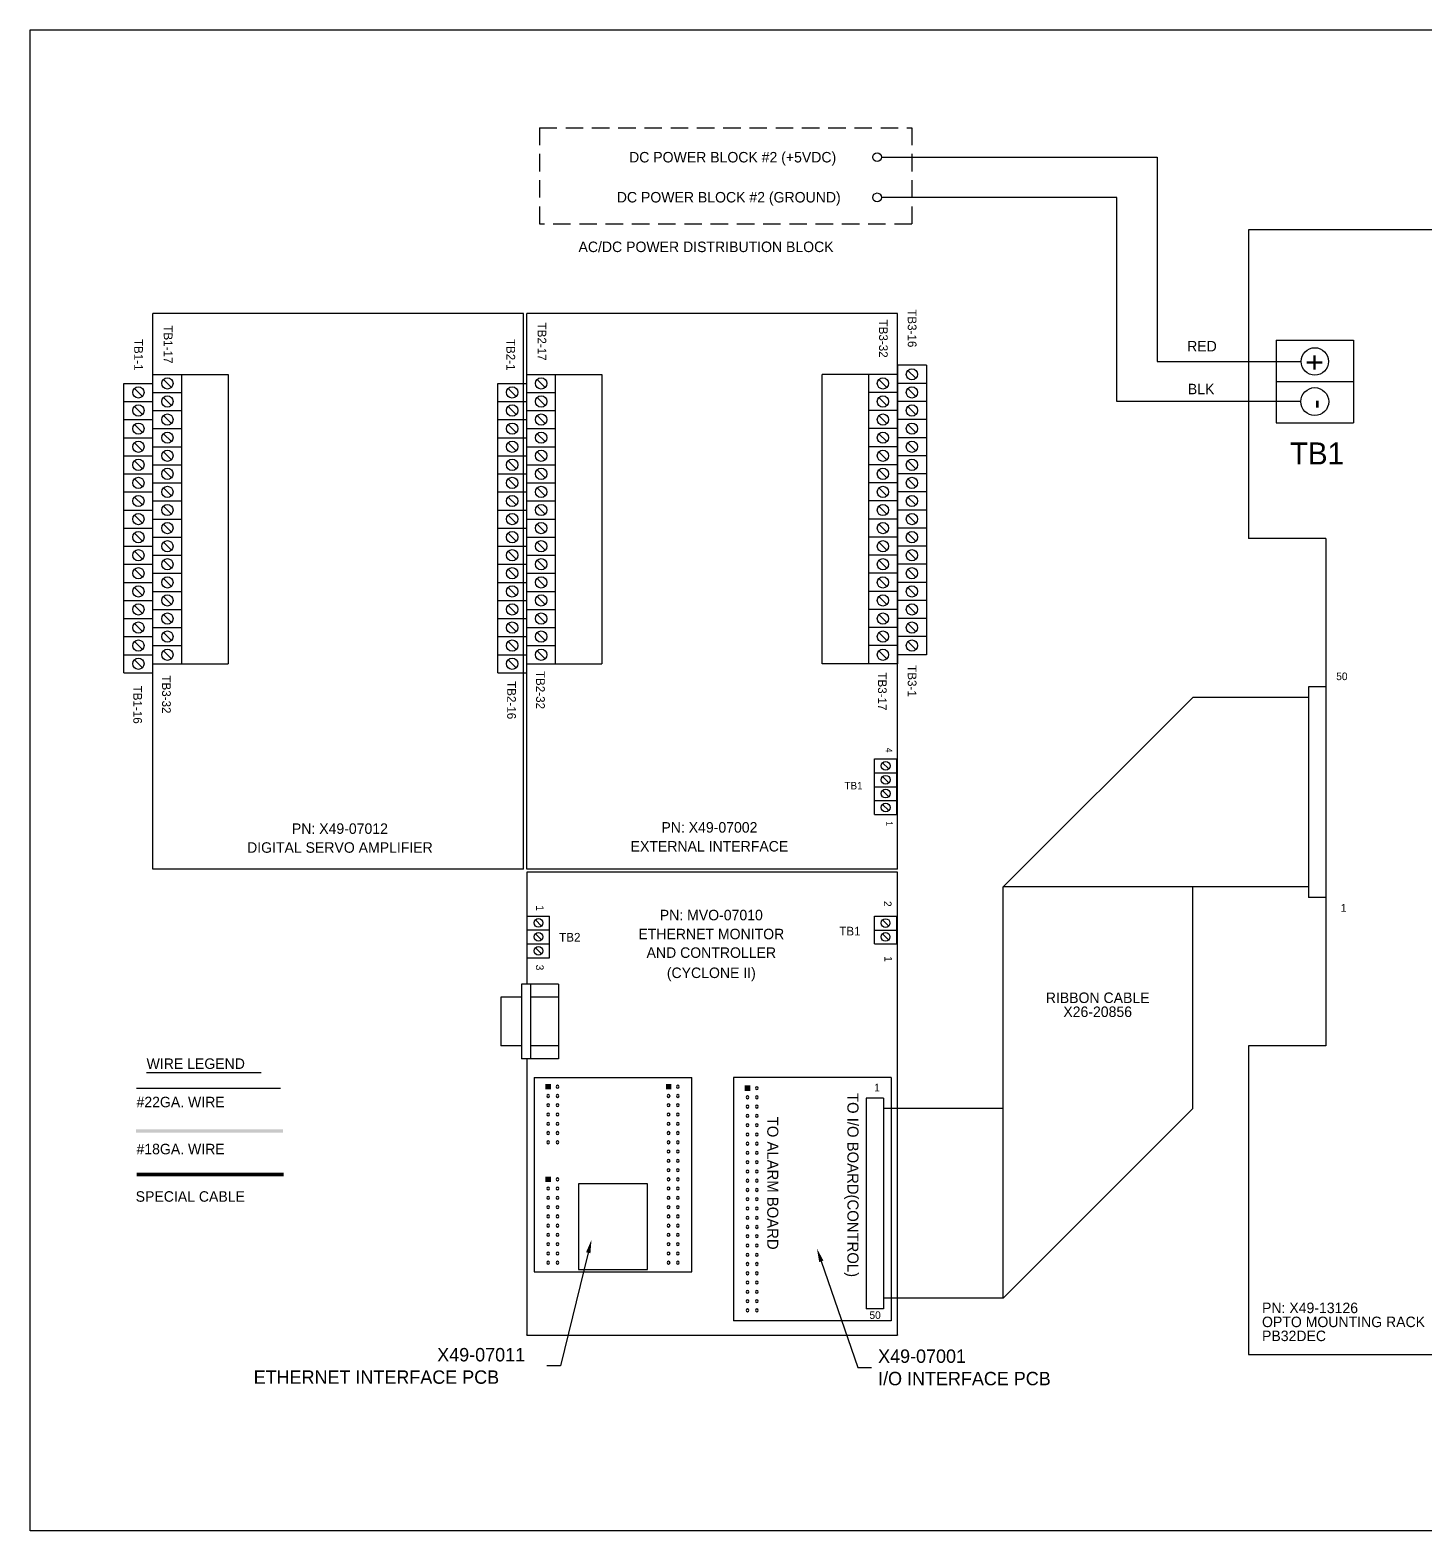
# Model space of a CAD drawing. Extents: x -174 to 448, y -171 to 77.
# Drawn here: x -70.07 to -50.14, y -171.02 to -149.57 of the extents above; entities that cross this region are included whole.
import ezdxf
from ezdxf.enums import TextEntityAlignment as Align

# ---------------------------------------------------------------- set-up
doc = ezdxf.new("R2010")
doc.units = 0
doc.header["$MEASUREMENT"] = 0
doc.linetypes.add('HIDDEN', pattern=[0.375, 0.25, -0.125])
doc.layers.get('0').update_dxf_attribs({"linetype": 'CONTINUOUS'})
for name, color, linetype in [('1', 3, 'CONTINUOUS'), ('1-TOP', 6, 'CONTINUOUS'), ('2-BOTTOM', 7, 'CONTINUOUS'), ('3-SILK1', 9, 'CONTINUOUS'), ('5-BORDERS_PHO', 15, 'CONTINUOUS'), ('TERMINALS', 3, 'CONTINUOUS'), ('TITLE', 2, 'CONTINUOUS')]:
    doc.layers.add(name, color=color, linetype=linetype)

msp = doc.modelspace()

# ---------------------------------------------------------------- linework, layer by layer
at = {"linetype": 'HIDDEN'}
for p, q in [((-62.792, -150.969), (-57.472, -150.969)), ((-62.792, -150.969), (-62.792, -152.347)), ((-57.472, -150.969), (-57.472, -152.347)), ((-57.472, -152.347), (-62.792, -152.347))]:
    msp.add_line(p, q, dxfattribs=at)
for p, q in [((-57.906, -151.391), (-53.968, -151.391)), ((-53.968, -151.391), (-53.968, -154.309)), ((-54.542, -151.965), (-57.906, -151.965)), ((-54.542, -154.883), (-54.542, -151.965)), ((-42.892, -152.43), (-52.66, -152.43)), ((-52.66, -152.43), (-52.66, -156.841)), ((-52.266, -154.005), (-52.266, -155.187)), ((-52.266, -154.005), (-51.164, -154.005)), ((-51.164, -154.005), (-51.164, -155.187)), ((-53.968, -154.309), (-51.91, -154.309)), ((-52.266, -154.596), (-51.164, -154.596)), ((-51.914, -154.883), (-54.542, -154.883)), ((-52.266, -155.187), (-51.164, -155.187)), ((-51.557, -156.841), (-52.66, -156.841)), ((-51.557, -156.841), (-51.557, -164.088)), ((-53.456, -159.11), (-56.166, -161.819)), ((-52.66, -164.088), (-52.66, -168.5)), ((-51.557, -164.088), (-52.66, -164.088)), ((-68.405, -164.47), (-66.768, -164.47)), ((-68.551, -164.694), (-66.49, -164.694)), ((-56.166, -167.697), (-53.456, -164.987)), ((-52.66, -168.5), (-42.892, -168.5))]:
    msp.add_line(p, q)
at = {"color": 7, "linetype": 'Continuous'}
for p, q in [((-51.807, -159.11), (-53.456, -159.11)), ((-51.807, -158.96), (-51.807, -161.969)), ((-51.557, -158.96), (-51.807, -158.96)), ((-51.557, -158.96), (-51.557, -161.969)), ((-51.807, -161.819), (-56.166, -161.819)), ((-56.166, -167.697), (-56.166, -161.819)), ((-53.456, -164.987), (-53.456, -161.819)), ((-51.557, -161.969), (-51.807, -161.969)), ((-60.019, -164.545), (-60.019, -168.019)), ((-57.769, -164.545), (-60.019, -164.545)), ((-57.769, -164.545), (-57.769, -168.019)), ((-58.126, -164.837), (-58.126, -167.847)), ((-57.876, -164.837), (-58.126, -164.837)), ((-57.876, -164.837), (-57.876, -167.847)), ((-56.166, -164.987), (-57.876, -164.987)), ((-56.166, -167.697), (-57.876, -167.697)), ((-57.876, -167.847), (-58.126, -167.847)), ((-57.769, -168.019), (-60.019, -168.019))]:
    msp.add_line(p, q, dxfattribs=at)
at = {"color": 7}
for p, q in [((-62.519, -163.209), (-63.051, -163.209)), ((-63.051, -163.209), (-63.051, -164.275)), ((-63.051, -163.395), (-63.345, -163.395)), ((-62.519, -163.395), (-62.918, -163.395)), ((-63.051, -164.088), (-63.345, -164.088)), ((-62.519, -164.088), (-62.918, -164.088)), ((-62.519, -164.275), (-63.051, -164.275))]:
    msp.add_line(p, q, dxfattribs=at)
at = {"linetype": 'HIDDEN', "const_width": 0.05, "flags": 128}
msp.add_lwpolyline([(-68.548, -165.928), (-66.445, -165.928)], dxfattribs=at)
at = {"color": 7}
for points in [[(-62.095, -167.047), (-62.494, -168.664), (-62.686, -168.664)], [(-58.766, -167.169), (-58.242, -168.685), (-58.05, -168.685)]]:
    msp.add_lwpolyline(points, dxfattribs=at)
for centre, radius in [((-57.969, -151.391), 0.0625), ((-57.969, -151.965), 0.0625), ((-51.714, -154.309), 0.196), ((-51.715, -154.883), 0.199)]:
    msp.add_circle(centre, radius)
for centre, radius, start, end in [((-62.866, -164.542), 0.000331, 90, 270), ((-62.866, -164.542), 0.000331, 270, 90), ((-62.866, -164.542), 0.000331, 90, 270), ((-62.866, -164.542), 0.000331, 270, 90), ((-62.866, -164.542), 0.000331, 90, 270), ((-62.866, -164.542), 0.000331, 270, 90), ((-62.866, -164.542), 0.000331, 90, 270), ((-62.866, -164.542), 0.000331, 270, 90), ((-62.535, -164.674), 0.0199, 90, 270), ((-62.535, -164.674), 0.0199, 270, 90), ((-60.814, -164.674), 0.0199, 90, 270), ((-60.814, -164.674), 0.0199, 270, 90), ((-59.688, -164.694), 0.0199, 90, 270), ((-59.688, -164.694), 0.0199, 270, 90), ((-62.667, -164.807), 0.0199, 90, 270), ((-62.667, -164.939), 0.0199, 90, 270), ((-62.667, -164.807), 0.0199, 270, 90), ((-62.667, -164.939), 0.0199, 270, 90), ((-62.535, -164.807), 0.0199, 90, 270), ((-62.535, -164.939), 0.0199, 90, 270), ((-62.535, -164.807), 0.0199, 270, 90), ((-62.535, -164.939), 0.0199, 270, 90), ((-60.947, -164.807), 0.0199, 90, 270), ((-60.947, -164.939), 0.0199, 90, 270), ((-60.947, -164.807), 0.0199, 270, 90), ((-60.947, -164.939), 0.0199, 270, 90), ((-60.814, -164.807), 0.0199, 90, 270), ((-60.814, -164.939), 0.0199, 90, 270), ((-60.814, -164.807), 0.0199, 270, 90), ((-60.814, -164.939), 0.0199, 270, 90), ((-59.82, -164.826), 0.0199, 90, 270), ((-59.82, -164.959), 0.0199, 90, 270), ((-59.82, -164.826), 0.0199, 270, 90), ((-59.82, -164.959), 0.0199, 270, 90), ((-59.688, -164.826), 0.0199, 90, 270), ((-59.688, -164.959), 0.0199, 90, 270), ((-59.688, -164.826), 0.0199, 270, 90), ((-59.688, -164.959), 0.0199, 270, 90), ((-62.667, -165.072), 0.0199, 90, 270), ((-62.667, -165.072), 0.0199, 270, 90), ((-62.535, -165.072), 0.0199, 90, 270), ((-62.535, -165.072), 0.0199, 270, 90), ((-60.947, -165.072), 0.0199, 90, 270), ((-60.947, -165.072), 0.0199, 270, 90), ((-60.814, -165.072), 0.0199, 90, 270), ((-60.814, -165.072), 0.0199, 270, 90), ((-59.82, -165.091), 0.0199, 90, 270), ((-59.82, -165.091), 0.0199, 270, 90), ((-59.688, -165.091), 0.0199, 90, 270), ((-59.688, -165.091), 0.0199, 270, 90), ((-62.667, -165.204), 0.0199, 90, 270), ((-62.667, -165.336), 0.0199, 90, 270), ((-62.667, -165.204), 0.0199, 270, 90), ((-62.667, -165.336), 0.0199, 270, 90), ((-62.535, -165.204), 0.0199, 90, 270), ((-62.535, -165.336), 0.0199, 90, 270), ((-62.535, -165.204), 0.0199, 270, 90), ((-62.535, -165.336), 0.0199, 270, 90), ((-60.947, -165.204), 0.0199, 90, 270), ((-60.947, -165.336), 0.0199, 90, 270), ((-60.947, -165.204), 0.0199, 270, 90), ((-60.947, -165.336), 0.0199, 270, 90), ((-60.814, -165.204), 0.0199, 90, 270), ((-60.814, -165.336), 0.0199, 90, 270), ((-60.814, -165.204), 0.0199, 270, 90), ((-60.814, -165.336), 0.0199, 270, 90), ((-59.82, -165.223), 0.0199, 90, 270), ((-59.82, -165.356), 0.0199, 90, 270), ((-59.82, -165.223), 0.0199, 270, 90), ((-59.82, -165.356), 0.0199, 270, 90), ((-59.688, -165.223), 0.0199, 90, 270), ((-59.688, -165.356), 0.0199, 90, 270), ((-59.688, -165.223), 0.0199, 270, 90), ((-59.688, -165.356), 0.0199, 270, 90), ((-62.667, -165.469), 0.0199, 90, 270), ((-62.667, -165.469), 0.0199, 270, 90), ((-62.535, -165.469), 0.0199, 90, 270), ((-62.535, -165.469), 0.0199, 270, 90), ((-60.947, -165.469), 0.0199, 90, 270), ((-60.947, -165.601), 0.0199, 90, 270), ((-60.947, -165.469), 0.0199, 270, 90), ((-60.947, -165.601), 0.0199, 270, 90), ((-60.814, -165.469), 0.0199, 90, 270), ((-60.814, -165.601), 0.0199, 90, 270), ((-60.814, -165.469), 0.0199, 270, 90), ((-60.814, -165.601), 0.0199, 270, 90), ((-59.82, -165.488), 0.0199, 90, 270), ((-59.82, -165.488), 0.0199, 270, 90), ((-59.688, -165.488), 0.0199, 90, 270), ((-59.688, -165.488), 0.0199, 270, 90), ((-60.947, -165.733), 0.0199, 90, 270), ((-60.947, -165.733), 0.0199, 270, 90), ((-60.814, -165.733), 0.0199, 90, 270), ((-60.814, -165.733), 0.0199, 270, 90), ((-59.82, -165.62), 0.0199, 90, 270), ((-59.82, -165.753), 0.0199, 90, 270), ((-59.82, -165.62), 0.0199, 270, 90), ((-59.82, -165.753), 0.0199, 270, 90), ((-59.688, -165.62), 0.0199, 90, 270), ((-59.688, -165.753), 0.0199, 90, 270), ((-59.688, -165.62), 0.0199, 270, 90), ((-59.688, -165.753), 0.0199, 270, 90), ((-62.535, -165.998), 0.0199, 90, 270), ((-62.535, -165.998), 0.0199, 270, 90), ((-60.947, -165.866), 0.0199, 90, 270), ((-60.947, -165.998), 0.0199, 90, 270), ((-60.947, -165.866), 0.0199, 270, 90), ((-60.947, -165.998), 0.0199, 270, 90), ((-60.814, -165.866), 0.0199, 90, 270), ((-60.814, -165.998), 0.0199, 90, 270), ((-60.814, -165.866), 0.0199, 270, 90), ((-60.814, -165.998), 0.0199, 270, 90), ((-59.82, -165.885), 0.0199, 90, 270), ((-59.82, -166.017), 0.0199, 90, 270), ((-59.82, -165.885), 0.0199, 270, 90), ((-59.82, -166.017), 0.0199, 270, 90), ((-59.688, -165.885), 0.0199, 90, 270), ((-59.688, -166.017), 0.0199, 90, 270), ((-59.688, -165.885), 0.0199, 270, 90), ((-59.688, -166.017), 0.0199, 270, 90), ((-62.667, -166.13), 0.0199, 90, 270), ((-62.667, -166.13), 0.0199, 270, 90), ((-62.535, -166.13), 0.0199, 90, 270), ((-62.535, -166.13), 0.0199, 270, 90), ((-60.947, -166.13), 0.0199, 90, 270), ((-60.947, -166.13), 0.0199, 270, 90), ((-60.814, -166.13), 0.0199, 90, 270), ((-60.814, -166.13), 0.0199, 270, 90), ((-59.82, -166.15), 0.0199, 90, 270), ((-59.82, -166.15), 0.0199, 270, 90), ((-59.688, -166.15), 0.0199, 90, 270), ((-59.688, -166.15), 0.0199, 270, 90), ((-62.667, -166.263), 0.0199, 90, 270), ((-62.667, -166.395), 0.0199, 90, 270), ((-62.667, -166.263), 0.0199, 270, 90), ((-62.667, -166.395), 0.0199, 270, 90), ((-62.535, -166.263), 0.0199, 90, 270), ((-62.535, -166.395), 0.0199, 90, 270), ((-62.535, -166.263), 0.0199, 270, 90), ((-62.535, -166.395), 0.0199, 270, 90), ((-60.947, -166.263), 0.0199, 90, 270), ((-60.947, -166.395), 0.0199, 90, 270), ((-60.947, -166.263), 0.0199, 270, 90), ((-60.947, -166.395), 0.0199, 270, 90), ((-60.814, -166.263), 0.0199, 90, 270), ((-60.814, -166.395), 0.0199, 90, 270), ((-60.814, -166.263), 0.0199, 270, 90), ((-60.814, -166.395), 0.0199, 270, 90), ((-59.82, -166.282), 0.0199, 90, 270), ((-59.82, -166.414), 0.0199, 90, 270), ((-59.82, -166.282), 0.0199, 270, 90), ((-59.82, -166.414), 0.0199, 270, 90), ((-59.688, -166.282), 0.0199, 90, 270), ((-59.688, -166.414), 0.0199, 90, 270), ((-59.688, -166.282), 0.0199, 270, 90), ((-59.688, -166.414), 0.0199, 270, 90), ((-62.667, -166.527), 0.0199, 90, 270), ((-62.667, -166.66), 0.0199, 90, 270), ((-62.667, -166.527), 0.0199, 270, 90), ((-62.667, -166.66), 0.0199, 270, 90), ((-62.535, -166.527), 0.0199, 90, 270), ((-62.535, -166.66), 0.0199, 90, 270), ((-62.535, -166.527), 0.0199, 270, 90), ((-62.535, -166.66), 0.0199, 270, 90), ((-60.947, -166.527), 0.0199, 90, 270), ((-60.947, -166.66), 0.0199, 90, 270), ((-60.947, -166.527), 0.0199, 270, 90), ((-60.947, -166.66), 0.0199, 270, 90), ((-60.814, -166.527), 0.0199, 90, 270), ((-60.814, -166.66), 0.0199, 90, 270), ((-60.814, -166.527), 0.0199, 270, 90), ((-60.814, -166.66), 0.0199, 270, 90), ((-59.82, -166.547), 0.0199, 90, 270), ((-59.82, -166.679), 0.0199, 90, 270), ((-59.82, -166.547), 0.0199, 270, 90), ((-59.82, -166.679), 0.0199, 270, 90), ((-59.688, -166.547), 0.0199, 90, 270), ((-59.688, -166.679), 0.0199, 90, 270), ((-59.688, -166.547), 0.0199, 270, 90), ((-59.688, -166.679), 0.0199, 270, 90), ((-62.667, -166.792), 0.0199, 90, 270), ((-62.667, -166.792), 0.0199, 270, 90), ((-62.535, -166.792), 0.0199, 90, 270), ((-62.535, -166.792), 0.0199, 270, 90), ((-60.947, -166.792), 0.0199, 90, 270), ((-60.947, -166.792), 0.0199, 270, 90), ((-60.814, -166.792), 0.0199, 90, 270), ((-60.814, -166.792), 0.0199, 270, 90), ((-59.82, -166.811), 0.0199, 90, 270), ((-59.82, -166.811), 0.0199, 270, 90), ((-59.688, -166.811), 0.0199, 90, 270), ((-59.688, -166.811), 0.0199, 270, 90), ((-62.667, -166.924), 0.0199, 90, 270), ((-62.667, -167.057), 0.0199, 90, 270), ((-62.667, -166.924), 0.0199, 270, 90), ((-62.667, -167.057), 0.0199, 270, 90), ((-62.535, -166.924), 0.0199, 90, 270), ((-62.535, -167.057), 0.0199, 90, 270), ((-62.535, -166.924), 0.0199, 270, 90), ((-62.535, -167.057), 0.0199, 270, 90), ((-60.947, -166.924), 0.0199, 90, 270), ((-60.947, -167.057), 0.0199, 90, 270), ((-60.947, -166.924), 0.0199, 270, 90), ((-60.947, -167.057), 0.0199, 270, 90), ((-60.814, -166.924), 0.0199, 90, 270), ((-60.814, -167.057), 0.0199, 90, 270), ((-60.814, -166.924), 0.0199, 270, 90), ((-60.814, -167.057), 0.0199, 270, 90), ((-59.82, -166.944), 0.0199, 90, 270), ((-59.82, -167.076), 0.0199, 90, 270), ((-59.82, -166.944), 0.0199, 270, 90), ((-59.82, -167.076), 0.0199, 270, 90), ((-59.688, -166.944), 0.0199, 90, 270), ((-59.688, -167.076), 0.0199, 90, 270), ((-59.688, -166.944), 0.0199, 270, 90), ((-59.688, -167.076), 0.0199, 270, 90), ((-62.667, -167.189), 0.0199, 90, 270), ((-62.667, -167.189), 0.0199, 270, 90), ((-62.535, -167.189), 0.0199, 90, 270), ((-62.535, -167.189), 0.0199, 270, 90), ((-60.947, -167.189), 0.0199, 90, 270), ((-60.947, -167.189), 0.0199, 270, 90), ((-60.814, -167.189), 0.0199, 90, 270), ((-60.814, -167.189), 0.0199, 90, 270), ((-60.814, -167.189), 0.0199, 90, 270), ((-60.814, -167.189), 0.0199, 270, 90), ((-60.814, -167.189), 0.0199, 270, 90), ((-60.814, -167.189), 0.0199, 270, 90), ((-59.82, -167.208), 0.0199, 90, 270), ((-59.82, -167.208), 0.0199, 270, 90), ((-59.688, -167.208), 0.0199, 90, 270), ((-59.688, -167.208), 0.0199, 270, 90), ((-62.866, -167.321), 0.000331, 90, 270), ((-62.866, -167.321), 0.000331, 270, 90), ((-62.866, -167.321), 0.000331, 90, 270), ((-62.866, -167.321), 0.000331, 270, 90), ((-59.82, -167.341), 0.0199, 90, 270), ((-59.82, -167.473), 0.0199, 90, 270), ((-59.82, -167.341), 0.0199, 270, 90), ((-59.82, -167.473), 0.0199, 270, 90), ((-59.688, -167.341), 0.0199, 90, 270), ((-59.688, -167.473), 0.0199, 90, 270), ((-59.688, -167.341), 0.0199, 270, 90), ((-59.688, -167.473), 0.0199, 270, 90), ((-59.82, -167.605), 0.0199, 90, 270), ((-59.82, -167.738), 0.0199, 90, 270), ((-59.82, -167.605), 0.0199, 270, 90), ((-59.82, -167.738), 0.0199, 270, 90), ((-59.688, -167.605), 0.0199, 90, 270), ((-59.688, -167.738), 0.0199, 90, 270), ((-59.688, -167.605), 0.0199, 270, 90), ((-59.688, -167.738), 0.0199, 270, 90), ((-59.82, -167.87), 0.0199, 90, 270), ((-59.82, -167.87), 0.0199, 270, 90), ((-59.688, -167.87), 0.0199, 90, 270), ((-59.688, -167.87), 0.0199, 270, 90), ((-62.972, -168.224), 0.00165, 90, 270), ((-62.972, -168.224), 0.00165, 90, 270), ((-62.972, -168.224), 0.00165, 90, 270), ((-62.972, -168.224), 0.00165, 90, 270), ((-62.972, -168.224), 0.00165, 270, 90), ((-62.972, -168.224), 0.00165, 270, 90), ((-62.972, -168.224), 0.00165, 270, 90), ((-62.972, -168.224), 0.00165, 270, 90), ((-57.678, -168.224), 0.00165, 90, 270), ((-57.678, -168.224), 0.00165, 90, 270), ((-57.678, -168.224), 0.00165, 90, 270), ((-57.678, -168.224), 0.00165, 90, 270), ((-57.678, -168.224), 0.00165, 270, 90), ((-57.678, -168.224), 0.00165, 270, 90), ((-57.678, -168.224), 0.00165, 270, 90), ((-57.678, -168.224), 0.00165, 270, 90)]:
    msp.add_arc(centre, radius, start, end, dxfattribs=at)
for points in [[(-62.627, -164.714), (-62.707, -164.714), (-62.627, -164.635), (-62.707, -164.635)], [(-60.907, -164.714), (-60.986, -164.714), (-60.907, -164.635), (-60.986, -164.635)], [(-59.781, -164.734), (-59.86, -164.734), (-59.781, -164.654), (-59.86, -164.654)], [(-62.627, -166.038), (-62.707, -166.038), (-62.627, -165.958), (-62.707, -165.958)], [(-62.126, -167.039), (-62.049, -166.861), (-62.064, -167.055)], [(-58.796, -167.18), (-58.828, -166.988), (-58.735, -167.159)]]:
    msp.add_solid(points, dxfattribs=at)
msp.add_trace([(-68.557, -165.283), (-68.557, -165.333), (-66.457, -165.283), (-66.457, -165.333)])
at = {"layer": '1-TOP', "color": 7, "linetype": 'Continuous'}
for p, q in [((-68.315, -161.566), (-68.315, -153.626)), ((-63.018, -153.626), (-68.315, -153.626)), ((-63.018, -161.566), (-63.018, -153.626)), ((-62.975, -161.566), (-62.975, -153.626)), ((-57.678, -153.626), (-62.975, -153.626)), ((-57.678, -161.566), (-57.678, -153.626))]:
    msp.add_line(p, q, dxfattribs=at)
at = {"layer": '1-TOP', "color": 7}
for p, q in [((-57.678, -161.607), (-62.972, -161.607)), ((-62.972, -161.607), (-62.972, -163.209)), ((-57.678, -168.224), (-57.678, -161.607)), ((-62.918, -163.209), (-62.918, -164.275)), ((-62.519, -163.209), (-62.519, -164.275)), ((-63.345, -163.395), (-63.345, -164.088)), ((-62.972, -164.275), (-62.972, -168.224)), ((-62.972, -168.224), (-57.678, -168.224))]:
    msp.add_line(p, q, dxfattribs=at)
at = {"layer": '2-BOTTOM', "color": 7}
for p, q in [((-63.018, -161.566), (-68.315, -161.566)), ((-57.678, -161.566), (-62.975, -161.566))]:
    msp.add_line(p, q, dxfattribs=at)
at = {"layer": '5-BORDERS_PHO', "color": 7}
for p, q in [((-62.866, -164.542), (-62.866, -167.321)), ((-62.866, -164.542), (-60.616, -164.542)), ((-60.616, -167.321), (-60.616, -164.542)), ((-62.234, -166.062), (-62.234, -167.287)), ((-61.247, -166.062), (-62.234, -166.062)), ((-61.247, -167.287), (-61.247, -166.062)), ((-62.234, -167.287), (-61.247, -167.287)), ((-62.866, -167.321), (-60.616, -167.321))]:
    msp.add_line(p, q, dxfattribs=at)
at = {"layer": 'TERMINALS', "color": 7}
for p, q in [((-57.678, -154.365), (-57.678, -155.528)), ((-57.264, -154.365), (-57.678, -154.365)), ((-57.414, -154.551), (-57.528, -154.437)), ((-57.264, -154.365), (-57.264, -154.623)), ((-68.729, -154.623), (-68.315, -154.623)), ((-68.729, -154.882), (-68.729, -154.623)), ((-68.315, -154.494), (-67.9, -154.494)), ((-68.05, -154.68), (-68.164, -154.566)), ((-67.9, -157.596), (-67.9, -154.494)), ((-67.9, -154.494), (-67.239, -154.494)), ((-67.239, -154.494), (-67.239, -158.63)), ((-63.389, -154.882), (-63.389, -154.623)), ((-63.389, -154.623), (-62.975, -154.623)), ((-62.975, -154.494), (-62.561, -154.494)), ((-62.975, -154.753), (-62.975, -154.494)), ((-62.711, -154.68), (-62.825, -154.566)), ((-62.561, -157.596), (-62.561, -154.494)), ((-62.561, -154.494), (-61.9, -154.494)), ((-61.9, -154.494), (-61.9, -158.63)), ((-58.753, -158.63), (-58.753, -154.494)), ((-58.092, -154.494), (-58.092, -155.528)), ((-57.678, -154.494), (-58.092, -154.494)), ((-57.828, -154.68), (-57.942, -154.566)), ((-57.678, -154.494), (-57.678, -154.753)), ((-57.264, -154.623), (-57.678, -154.623)), ((-57.264, -154.623), (-57.264, -154.882)), ((-68.465, -154.81), (-68.579, -154.696)), ((-68.315, -154.753), (-67.9, -154.753)), ((-68.315, -155.011), (-68.315, -154.753)), ((-68.164, -154.825), (-68.05, -154.939)), ((-63.125, -154.81), (-63.239, -154.696)), ((-62.975, -154.753), (-62.561, -154.753)), ((-62.975, -155.011), (-62.975, -154.753)), ((-62.825, -154.825), (-62.711, -154.939)), ((-57.678, -154.753), (-58.092, -154.753)), ((-57.828, -154.939), (-57.942, -154.825)), ((-57.678, -154.753), (-57.678, -155.011)), ((-57.414, -154.81), (-57.528, -154.696)), ((-68.729, -155.14), (-68.729, -154.882)), ((-68.729, -154.882), (-68.315, -154.882)), ((-68.579, -154.954), (-68.465, -155.068)), ((-68.315, -155.011), (-67.9, -155.011)), ((-68.315, -155.27), (-68.315, -155.011)), ((-63.389, -155.14), (-63.389, -154.882)), ((-63.389, -154.882), (-62.975, -154.882)), ((-63.239, -154.954), (-63.125, -155.068)), ((-62.975, -155.011), (-62.561, -155.011)), ((-62.975, -155.27), (-62.975, -155.011)), ((-57.678, -155.011), (-58.092, -155.011)), ((-57.264, -154.882), (-57.678, -154.882)), ((-57.678, -155.011), (-57.678, -155.27)), ((-57.414, -155.068), (-57.528, -154.954)), ((-57.264, -154.882), (-57.264, -155.14)), ((-68.729, -155.14), (-68.315, -155.14)), ((-68.729, -155.399), (-68.729, -155.14)), ((-68.465, -155.327), (-68.579, -155.213)), ((-68.315, -155.528), (-68.315, -155.27)), ((-68.315, -155.27), (-67.9, -155.27)), ((-68.05, -155.197), (-68.164, -155.083)), ((-63.389, -155.399), (-63.389, -155.14)), ((-63.389, -155.14), (-62.975, -155.14)), ((-63.125, -155.327), (-63.239, -155.213)), ((-62.975, -155.27), (-62.561, -155.27)), ((-62.975, -155.528), (-62.975, -155.27)), ((-62.711, -155.197), (-62.825, -155.083)), ((-57.678, -155.27), (-58.092, -155.27)), ((-57.828, -155.197), (-57.942, -155.083)), ((-57.264, -155.14), (-57.678, -155.14)), ((-57.678, -155.27), (-57.678, -155.528)), ((-57.414, -155.327), (-57.528, -155.213)), ((-57.264, -155.14), (-57.264, -155.399)), ((-68.729, -155.657), (-68.729, -155.399)), ((-68.729, -155.399), (-68.315, -155.399)), ((-68.579, -155.471), (-68.465, -155.585)), ((-68.164, -155.342), (-68.05, -155.456)), ((-63.389, -155.657), (-63.389, -155.399)), ((-63.389, -155.399), (-62.975, -155.399)), ((-63.239, -155.471), (-63.125, -155.585)), ((-62.825, -155.342), (-62.711, -155.456)), ((-57.828, -155.456), (-57.942, -155.342)), ((-57.678, -155.399), (-57.678, -157.467)), ((-57.264, -155.399), (-57.678, -155.399)), ((-57.264, -155.399), (-57.678, -155.399)), ((-57.414, -155.585), (-57.528, -155.471)), ((-57.264, -155.399), (-57.264, -155.657)), ((-68.729, -155.916), (-68.729, -155.657)), ((-68.729, -155.657), (-68.315, -155.657)), ((-68.729, -155.657), (-68.315, -155.657)), ((-68.315, -155.787), (-68.315, -155.528)), ((-68.315, -155.528), (-67.9, -155.528)), ((-68.315, -157.725), (-68.315, -155.657)), ((-68.05, -155.714), (-68.164, -155.6)), ((-63.389, -155.916), (-63.389, -155.657)), ((-63.389, -155.657), (-62.975, -155.657)), ((-63.389, -155.657), (-62.975, -155.657)), ((-62.975, -155.787), (-62.975, -155.528)), ((-62.975, -155.528), (-62.561, -155.528)), ((-62.975, -157.725), (-62.975, -155.657)), ((-62.711, -155.714), (-62.825, -155.6)), ((-58.092, -155.528), (-58.092, -158.63)), ((-57.678, -155.528), (-58.092, -155.528)), ((-57.678, -155.528), (-58.092, -155.528)), ((-57.828, -155.714), (-57.942, -155.6)), ((-57.678, -155.528), (-57.678, -155.787)), ((-57.264, -155.657), (-57.678, -155.657)), ((-57.264, -155.657), (-57.264, -155.916)), ((-68.729, -156.174), (-68.729, -155.916)), ((-68.729, -155.916), (-68.315, -155.916)), ((-68.465, -155.844), (-68.579, -155.73)), ((-68.315, -155.787), (-67.9, -155.787)), ((-68.315, -156.045), (-68.315, -155.787)), ((-68.164, -155.859), (-68.05, -155.973)), ((-63.389, -156.174), (-63.389, -155.916)), ((-63.389, -155.916), (-62.975, -155.916)), ((-63.125, -155.844), (-63.239, -155.73)), ((-62.975, -155.787), (-62.561, -155.787)), ((-62.975, -156.045), (-62.975, -155.787)), ((-62.825, -155.859), (-62.711, -155.973)), ((-57.678, -155.787), (-58.092, -155.787)), ((-57.828, -155.973), (-57.942, -155.859)), ((-57.678, -155.787), (-57.678, -156.045)), ((-57.264, -155.916), (-57.678, -155.916)), ((-57.414, -155.844), (-57.528, -155.73)), ((-57.264, -155.916), (-57.264, -156.174)), ((-68.579, -155.988), (-68.465, -156.102)), ((-68.315, -156.304), (-68.315, -156.045)), ((-68.315, -156.045), (-67.9, -156.045)), ((-68.05, -156.231), (-68.164, -156.117)), ((-63.239, -155.988), (-63.125, -156.102)), ((-62.975, -156.045), (-62.561, -156.045)), ((-62.975, -156.304), (-62.975, -156.045)), ((-62.711, -156.231), (-62.825, -156.117)), ((-57.678, -156.045), (-58.092, -156.045)), ((-57.828, -156.231), (-57.942, -156.117)), ((-57.678, -156.045), (-57.678, -156.304)), ((-57.414, -156.102), (-57.528, -155.988)), ((-68.729, -156.174), (-68.315, -156.174)), ((-68.729, -156.433), (-68.729, -156.174)), ((-68.465, -156.361), (-68.579, -156.247)), ((-68.315, -156.304), (-67.9, -156.304)), ((-68.315, -156.562), (-68.315, -156.304)), ((-63.389, -156.433), (-63.389, -156.174)), ((-63.389, -156.174), (-62.975, -156.174)), ((-63.125, -156.361), (-63.239, -156.247)), ((-62.975, -156.304), (-62.561, -156.304)), ((-62.975, -156.562), (-62.975, -156.304)), ((-57.678, -156.304), (-58.092, -156.304)), ((-57.264, -156.174), (-57.678, -156.174)), ((-57.678, -156.304), (-57.678, -156.562)), ((-57.414, -156.361), (-57.528, -156.247)), ((-57.264, -156.174), (-57.264, -156.433)), ((-68.729, -156.691), (-68.729, -156.433)), ((-68.729, -156.433), (-68.315, -156.433)), ((-68.579, -156.505), (-68.465, -156.619)), ((-68.315, -156.562), (-67.9, -156.562)), ((-68.315, -156.821), (-68.315, -156.562)), ((-68.164, -156.376), (-68.05, -156.49)), ((-63.389, -156.691), (-63.389, -156.433)), ((-63.389, -156.433), (-62.975, -156.433)), ((-63.239, -156.505), (-63.125, -156.619)), ((-62.975, -156.562), (-62.561, -156.562)), ((-62.975, -156.821), (-62.975, -156.562)), ((-62.825, -156.376), (-62.711, -156.49)), ((-57.678, -156.562), (-58.092, -156.562)), ((-57.828, -156.49), (-57.942, -156.376)), ((-57.264, -156.433), (-57.678, -156.433)), ((-57.678, -156.562), (-57.678, -156.821)), ((-57.414, -156.619), (-57.528, -156.505)), ((-57.264, -156.433), (-57.264, -156.691)), ((-68.729, -156.95), (-68.729, -156.691)), ((-68.729, -156.691), (-68.315, -156.691)), ((-68.579, -156.764), (-68.465, -156.878)), ((-68.164, -156.634), (-68.05, -156.748)), ((-63.389, -156.95), (-63.389, -156.691)), ((-63.389, -156.691), (-62.975, -156.691)), ((-63.239, -156.764), (-63.125, -156.878)), ((-62.825, -156.634), (-62.711, -156.748)), ((-57.828, -156.748), (-57.942, -156.634)), ((-57.264, -156.691), (-57.678, -156.691)), ((-57.528, -156.764), (-57.414, -156.878)), ((-57.264, -156.691), (-57.264, -156.95)), ((-68.729, -156.95), (-68.315, -156.95)), ((-68.729, -157.208), (-68.729, -156.95)), ((-68.315, -157.079), (-68.315, -156.821)), ((-68.315, -156.821), (-67.9, -156.821)), ((-68.164, -156.893), (-68.05, -157.007)), ((-63.389, -157.208), (-63.389, -156.95)), ((-63.389, -156.95), (-62.975, -156.95)), ((-62.975, -156.821), (-62.561, -156.821)), ((-62.975, -157.079), (-62.975, -156.821)), ((-62.825, -156.893), (-62.711, -157.007)), ((-57.678, -156.821), (-58.092, -156.821)), ((-57.942, -156.893), (-57.828, -157.007)), ((-57.678, -156.821), (-57.678, -157.079)), ((-57.264, -156.95), (-57.678, -156.95)), ((-57.264, -156.95), (-57.264, -157.208)), ((-68.729, -157.467), (-68.729, -157.208)), ((-68.729, -157.208), (-68.315, -157.208)), ((-68.579, -157.022), (-68.465, -157.136)), ((-68.315, -157.079), (-67.9, -157.079)), ((-68.315, -157.337), (-68.315, -157.079)), ((-68.164, -157.151), (-68.05, -157.265)), ((-63.389, -157.467), (-63.389, -157.208)), ((-63.389, -157.208), (-62.975, -157.208)), ((-63.239, -157.022), (-63.125, -157.136)), ((-62.975, -157.079), (-62.561, -157.079)), ((-62.975, -157.337), (-62.975, -157.079)), ((-62.825, -157.151), (-62.711, -157.265)), ((-57.678, -157.079), (-58.092, -157.079)), ((-57.828, -157.265), (-57.942, -157.151)), ((-57.678, -157.079), (-57.678, -157.337)), ((-57.264, -157.208), (-57.678, -157.208)), ((-57.414, -157.136), (-57.528, -157.022)), ((-57.264, -157.208), (-57.264, -157.467)), ((-68.579, -157.28), (-68.465, -157.394)), ((-68.315, -157.596), (-68.315, -157.337)), ((-68.315, -157.337), (-67.9, -157.337)), ((-68.164, -157.41), (-68.05, -157.524)), ((-63.239, -157.28), (-63.125, -157.394)), ((-62.975, -157.337), (-62.561, -157.337)), ((-62.975, -157.596), (-62.975, -157.337)), ((-62.825, -157.41), (-62.711, -157.524)), ((-57.678, -157.337), (-58.092, -157.337)), ((-57.942, -157.41), (-57.828, -157.524)), ((-57.678, -157.337), (-57.678, -157.596)), ((-57.528, -157.28), (-57.414, -157.394)), ((-68.729, -157.725), (-68.729, -157.467)), ((-68.729, -157.467), (-68.315, -157.467)), ((-68.579, -157.539), (-68.465, -157.653)), ((-68.315, -158.759), (-68.315, -157.596)), ((-68.315, -157.596), (-67.9, -157.596)), ((-68.315, -157.596), (-67.9, -157.596)), ((-68.315, -157.854), (-68.315, -157.596)), ((-67.9, -158.63), (-67.9, -157.596)), ((-63.389, -157.725), (-63.389, -157.467)), ((-63.389, -157.467), (-62.975, -157.467)), ((-63.239, -157.539), (-63.125, -157.653)), ((-62.975, -158.759), (-62.975, -157.596)), ((-62.975, -157.596), (-62.561, -157.596)), ((-62.975, -157.596), (-62.561, -157.596)), ((-62.975, -157.854), (-62.975, -157.596)), ((-62.561, -158.63), (-62.561, -157.596)), ((-57.678, -157.596), (-58.092, -157.596)), ((-57.264, -157.467), (-57.678, -157.467)), ((-57.264, -157.467), (-57.678, -157.467)), ((-57.678, -157.596), (-57.678, -157.854)), ((-57.414, -157.653), (-57.528, -157.539)), ((-57.264, -157.467), (-57.264, -157.725)), ((-68.729, -157.984), (-68.729, -157.725)), ((-68.729, -157.725), (-68.315, -157.725)), ((-68.729, -157.725), (-68.315, -157.725)), ((-68.579, -157.797), (-68.465, -157.911)), ((-68.315, -158.113), (-68.315, -157.854)), ((-68.315, -157.854), (-67.9, -157.854)), ((-68.164, -157.668), (-68.05, -157.782)), ((-63.389, -157.984), (-63.389, -157.725)), ((-63.389, -157.725), (-62.975, -157.725)), ((-63.389, -157.725), (-62.975, -157.725)), ((-63.239, -157.797), (-63.125, -157.911)), ((-62.975, -158.113), (-62.975, -157.854)), ((-62.975, -157.854), (-62.561, -157.854)), ((-62.825, -157.668), (-62.711, -157.782)), ((-57.678, -157.854), (-58.092, -157.854)), ((-57.828, -157.782), (-57.942, -157.668)), ((-57.264, -157.725), (-57.678, -157.725)), ((-57.678, -157.854), (-57.678, -158.113)), ((-57.528, -157.797), (-57.414, -157.911)), ((-57.264, -157.725), (-57.264, -157.984)), ((-68.729, -158.242), (-68.729, -157.984)), ((-68.729, -157.984), (-68.315, -157.984)), ((-68.579, -158.056), (-68.465, -158.17)), ((-68.164, -157.927), (-68.05, -158.041)), ((-63.389, -158.242), (-63.389, -157.984)), ((-63.389, -157.984), (-62.975, -157.984)), ((-63.239, -158.056), (-63.125, -158.17)), ((-62.825, -157.927), (-62.711, -158.041)), ((-57.942, -157.927), (-57.828, -158.041)), ((-57.264, -157.984), (-57.678, -157.984)), ((-57.414, -158.17), (-57.528, -158.056)), ((-57.264, -157.984), (-57.264, -158.242)), ((-68.729, -158.501), (-68.729, -158.242)), ((-68.729, -158.242), (-68.315, -158.242)), ((-68.315, -158.371), (-68.315, -158.113)), ((-68.315, -158.113), (-67.9, -158.113)), ((-68.164, -158.185), (-68.05, -158.299)), ((-63.389, -158.501), (-63.389, -158.242)), ((-63.389, -158.242), (-62.975, -158.242)), ((-62.975, -158.113), (-62.561, -158.113)), ((-62.975, -158.371), (-62.975, -158.113)), ((-62.825, -158.185), (-62.711, -158.299)), ((-57.678, -158.113), (-58.092, -158.113)), ((-57.828, -158.299), (-57.942, -158.185)), ((-57.678, -158.113), (-57.678, -158.371)), ((-57.264, -158.242), (-57.678, -158.242)), ((-57.264, -158.242), (-57.264, -158.501)), ((-68.729, -158.501), (-68.315, -158.501)), ((-68.729, -158.759), (-68.729, -158.501)), ((-68.579, -158.314), (-68.465, -158.428)), ((-68.315, -158.371), (-67.9, -158.371)), ((-68.315, -158.63), (-68.315, -158.371)), ((-68.164, -158.444), (-68.05, -158.558)), ((-63.389, -158.759), (-63.389, -158.501)), ((-63.389, -158.501), (-62.975, -158.501)), ((-63.239, -158.314), (-63.125, -158.428)), ((-62.975, -158.371), (-62.561, -158.371)), ((-62.975, -158.63), (-62.975, -158.371)), ((-62.825, -158.444), (-62.711, -158.558)), ((-57.678, -158.371), (-58.092, -158.371)), ((-57.942, -158.444), (-57.828, -158.558)), ((-57.678, -158.371), (-57.678, -158.63)), ((-57.264, -158.501), (-57.678, -158.501)), ((-57.528, -158.314), (-57.414, -158.428)), ((-68.579, -158.573), (-68.465, -158.687)), ((-68.315, -158.63), (-67.9, -158.63)), ((-63.239, -158.573), (-63.125, -158.687)), ((-62.975, -158.63), (-62.561, -158.63)), ((-58.092, -158.63), (-58.753, -158.63)), ((-57.678, -158.63), (-58.092, -158.63)), ((-68.729, -158.759), (-68.315, -158.759)), ((-63.389, -158.759), (-62.975, -158.759)), ((-58.005, -160.188), (-58.005, -159.989)), ((-58.005, -159.989), (-57.686, -159.989)), ((-57.686, -160.088), (-57.686, -159.989)), ((-58.005, -160.387), (-58.005, -160.188)), ((-58.005, -160.188), (-57.686, -160.188)), ((-57.802, -160.132), (-57.89, -160.044)), ((-57.686, -160.287), (-57.686, -160.088)), ((-58.005, -160.586), (-58.005, -160.387)), ((-58.005, -160.387), (-57.686, -160.387)), ((-57.89, -160.243), (-57.802, -160.331)), ((-57.802, -160.53), (-57.89, -160.442)), ((-57.686, -160.486), (-57.686, -160.287)), ((-58.005, -160.785), (-58.005, -160.586)), ((-58.005, -160.586), (-57.686, -160.586)), ((-57.89, -160.641), (-57.802, -160.729)), ((-57.686, -160.685), (-57.686, -160.486)), ((-58.005, -160.785), (-57.686, -160.785)), ((-58.005, -160.785), (-57.686, -160.785)), ((-57.686, -160.785), (-57.686, -160.685)), ((-62.966, -162.235), (-62.647, -162.235)), ((-62.966, -162.434), (-62.966, -162.235)), ((-62.763, -162.378), (-62.851, -162.29)), ((-62.647, -162.334), (-62.647, -162.235)), ((-62.647, -162.533), (-62.647, -162.334)), ((-58.007, -162.435), (-58.007, -162.236)), ((-58.007, -162.236), (-57.688, -162.236)), ((-57.803, -162.379), (-57.891, -162.291)), ((-57.688, -162.335), (-57.688, -162.236)), ((-57.688, -162.534), (-57.688, -162.335)), ((-62.966, -162.633), (-62.966, -162.434)), ((-62.966, -162.434), (-62.647, -162.434)), ((-62.851, -162.489), (-62.763, -162.577)), ((-62.647, -162.832), (-62.647, -162.533)), ((-58.007, -162.634), (-58.007, -162.435)), ((-58.007, -162.435), (-57.688, -162.435)), ((-57.891, -162.49), (-57.803, -162.578)), ((-57.688, -162.634), (-57.688, -162.534)), ((-62.966, -162.633), (-62.647, -162.633)), ((-62.966, -162.832), (-62.966, -162.633)), ((-62.763, -162.776), (-62.851, -162.688)), ((-58.007, -162.634), (-57.688, -162.634)), ((-62.966, -162.832), (-62.647, -162.832))]:
    msp.add_line(p, q, dxfattribs=at)
at = {"layer": 'TERMINALS', "color": 7, "linetype": 'Continuous'}
for p, q in [((-58.092, -154.494), (-58.753, -154.494)), ((-67.9, -158.63), (-67.239, -158.63)), ((-62.561, -158.63), (-61.9, -158.63))]:
    msp.add_line(p, q, dxfattribs=at)
at = {"layer": 'TERMINALS', "color": 7}
for centre, radius in [((-57.471, -154.494), 0.0806), ((-68.107, -154.623), 0.0806), ((-62.768, -154.623), 0.0806), ((-57.885, -154.623), 0.0806), ((-68.522, -154.753), 0.0806), ((-68.107, -154.882), 0.0806), ((-63.182, -154.753), 0.0806), ((-62.768, -154.882), 0.0806), ((-57.885, -154.882), 0.0806), ((-57.471, -154.753), 0.0806), ((-68.522, -155.011), 0.0806), ((-68.107, -155.14), 0.0806), ((-63.182, -155.011), 0.0806), ((-62.768, -155.14), 0.0806), ((-57.885, -155.14), 0.0806), ((-57.471, -155.011), 0.0806), ((-68.522, -155.27), 0.0806), ((-63.182, -155.27), 0.0806), ((-57.471, -155.27), 0.0806), ((-68.522, -155.528), 0.0806), ((-68.107, -155.399), 0.0806), ((-63.182, -155.528), 0.0806), ((-62.768, -155.399), 0.0806), ((-57.885, -155.399), 0.0806), ((-57.471, -155.528), 0.0806), ((-68.522, -155.787), 0.0806), ((-68.107, -155.657), 0.0806), ((-63.182, -155.787), 0.0806), ((-62.768, -155.657), 0.0806), ((-57.885, -155.657), 0.0806), ((-57.471, -155.787), 0.0806), ((-68.107, -155.916), 0.0806), ((-62.768, -155.916), 0.0806), ((-57.885, -155.916), 0.0806), ((-68.522, -156.045), 0.0806), ((-68.107, -156.174), 0.0806), ((-63.182, -156.045), 0.0806), ((-62.768, -156.174), 0.0806), ((-57.885, -156.174), 0.0806), ((-57.471, -156.045), 0.0806), ((-68.522, -156.304), 0.0806), ((-68.107, -156.433), 0.0806), ((-63.182, -156.304), 0.0806), ((-62.768, -156.433), 0.0806), ((-57.885, -156.433), 0.0806), ((-57.471, -156.304), 0.0806), ((-68.522, -156.562), 0.0806), ((-63.182, -156.562), 0.0806), ((-57.471, -156.562), 0.0806), ((-68.522, -156.821), 0.0806), ((-68.107, -156.691), 0.0806), ((-63.182, -156.821), 0.0806), ((-62.768, -156.691), 0.0806), ((-57.885, -156.691), 0.0806), ((-57.471, -156.821), 0.0806), ((-68.522, -157.079), 0.0806), ((-68.107, -156.95), 0.0806), ((-63.182, -157.079), 0.0806), ((-62.768, -156.95), 0.0806), ((-57.885, -156.95), 0.0806), ((-57.471, -157.079), 0.0806), ((-68.107, -157.208), 0.0806), ((-62.768, -157.208), 0.0806), ((-57.885, -157.208), 0.0806), ((-68.522, -157.337), 0.0806), ((-68.107, -157.467), 0.0806), ((-63.182, -157.337), 0.0806), ((-62.768, -157.467), 0.0806), ((-57.885, -157.467), 0.0806), ((-57.471, -157.337), 0.0806), ((-68.522, -157.596), 0.0806), ((-68.107, -157.725), 0.0806), ((-63.182, -157.596), 0.0806), ((-62.768, -157.725), 0.0806), ((-57.885, -157.725), 0.0806), ((-57.471, -157.596), 0.0806), ((-68.522, -157.854), 0.0806), ((-63.182, -157.854), 0.0806), ((-57.471, -157.854), 0.0806), ((-68.522, -158.113), 0.0806), ((-68.107, -157.984), 0.0806), ((-63.182, -158.113), 0.0806), ((-62.768, -157.984), 0.0806), ((-57.885, -157.984), 0.0806), ((-57.471, -158.113), 0.0806), ((-68.522, -158.371), 0.0806), ((-68.107, -158.242), 0.0806), ((-63.182, -158.371), 0.0806), ((-62.768, -158.242), 0.0806), ((-57.885, -158.242), 0.0806), ((-57.471, -158.371), 0.0806), ((-68.107, -158.501), 0.0806), ((-62.768, -158.501), 0.0806), ((-57.885, -158.501), 0.0806), ((-68.522, -158.63), 0.0806), ((-63.182, -158.63), 0.0806), ((-57.846, -160.088), 0.0621), ((-57.846, -160.287), 0.0621), ((-57.846, -160.486), 0.0621), ((-57.846, -160.685), 0.0621), ((-62.807, -162.334), 0.0621), ((-57.847, -162.335), 0.0621), ((-62.807, -162.533), 0.0621), ((-57.847, -162.534), 0.0621), ((-62.807, -162.732), 0.0621)]:
    msp.add_circle(centre, radius, dxfattribs=at)
at = {"layer": 'TITLE', "color": 7}
for p, q in [((-70.07, -149.573), (-37.059, -149.573)), ((-70.07, -171.023), (-70.07, -149.573)), ((-37.059, -171.023), (-70.07, -171.023))]:
    msp.add_line(p, q, dxfattribs=at)

# ---------------------------------------------------------------- texts
at = {"color": 3, "linetype": 'Continuous', "ltscale": 0.3}
msp.add_text('AC/DC POWER DISTRIBUTION BLOCK', height=0.15, dxfattribs=at).set_placement((-62.234, -152.747))
at = {"color": 3, "linetype": 'Continuous'}
for s, p in [('TO I/O BOARD(CONTROL)', (-58.393, -164.764)), ('TO ALARM BOARD', (-59.538, -165.103))]:
    msp.add_text(s, height=0.15881, rotation=270, dxfattribs=at).set_placement(p)
at = {"color": 3}
for s, height, p in [('X49-07011', 0.1919, (-64.253, -168.6)), ('X49-07001', 0.1919, (-57.954, -168.621)), ('ETHERNET INTERFACE PCB', 0.19186, (-66.875, -168.92)), ('I/O INTERFACE PCB', 0.19186, (-57.954, -168.941))]:
    msp.add_text(s, height=height, dxfattribs=at).set_placement(p)
at = {"layer": '1'}
for s, p in [('DC POWER BLOCK #2 (+5VDC)', (-60.032, -151.466)), ('DC POWER BLOCK #2 (GROUND)', (-60.088, -152.038)), ('RED', (-53.327, -154.167)), ('BLK', (-53.339, -154.779))]:
    msp.add_text(s, height=0.15, dxfattribs=at).set_placement(p, align=Align.CENTER)
for s, rotation, p in [('+', 270, (-51.873, -154.202)), ('-', 90, (-51.557, -154.99))]:
    msp.add_text(s, height=0.315, rotation=rotation, dxfattribs=at).set_placement(p)
for s, height, p in [('TB1', 0.3151, (-52.071, -155.782)), ('WIRE LEGEND', 0.15, (-68.405, -164.42)), ('#22GA. WIRE', 0.15, (-68.549, -164.968)), ('#18GA. WIRE', 0.15, (-68.549, -165.64)), ('SPECIAL CABLE', 0.15, (-68.561, -166.318)), ('PN: X49-13126', 0.15, (-52.469, -167.91)), ('OPTO MOUNTING RACK', 0.15, (-52.469, -168.11)), ('PB32DEC', 0.15, (-52.469, -168.31))]:
    msp.add_text(s, height=height, dxfattribs=at).set_placement(p)
at = {"layer": '1', "color": 3}
for s, p in [('PN: X49-07012', (-65.643, -160.986)), ('PN: X49-07002', (-60.364, -160.968)), ('DIGITAL SERVO AMPLIFIER', (-65.643, -161.256)), ('EXTERNAL INTERFACE', (-60.364, -161.238)), ('PN: MVO-07010', (-60.337, -162.221)), ('ETHERNET MONITOR', (-60.337, -162.492)), ('AND CONTROLLER', (-60.337, -162.758)), ('(CYCLONE II)', (-60.337, -163.065))]:
    msp.add_text(s, height=0.15, dxfattribs=at).set_placement(p, align=Align.MIDDLE)
at = {"layer": '1'}
for s, p in [('RIBBON CABLE', (-54.817, -163.403)), ('X26-20856', (-54.817, -163.603))]:
    msp.add_text(s, height=0.15, dxfattribs=at).set_placement(p, align=Align.MIDDLE)
at = {"layer": '1-TOP', "color": 3, "linetype": 'Continuous'}
for s, p in [('TB3-16', (-57.53, -153.564)), ('TB2-17', (-62.819, -153.754)), ('TB3-32', (-57.941, -153.711)), ('TB1-1', (-68.582, -153.988)), ('TB1-17', (-68.159, -153.794)), ('TB2-1', (-63.264, -153.988)), ('TB3-1', (-57.53, -158.65)), ('TB3-32', (-68.184, -158.796)), ('TB2-16', (-63.253, -158.878)), ('TB2-32', (-62.84, -158.733)), ('TB3-17', (-57.956, -158.753)), ('TB1-16', (-68.595, -158.943))]:
    msp.add_text(s, height=0.1242, rotation=270, dxfattribs=at).set_placement(p)
for s, height, p in [('TB1', 0.1059, (-58.435, -160.425)), ('TB2', 0.1242, (-62.511, -162.601)), ('TB1', 0.1242, (-58.509, -162.513))]:
    msp.add_text(s, height=height, dxfattribs=at).set_placement(p)
at = {"layer": '3-SILK1', "color": 3}
for s, height, p in [('50', 0.1086, (-51.409, -158.864)), ('1', 0.109, (-51.345, -162.173)), ('1', 0.109, (-58.009, -164.741)), ('50', 0.1086, (-58.078, -167.993))]:
    msp.add_text(s, height=height, dxfattribs=at).set_placement(p)
for s, height, p in [('4', 0.0926, (-57.844, -159.83)), ('1', 0.0926, (-57.838, -160.88)), ('1', 0.109, (-62.841, -162.082)), ('2', 0.109, (-57.871, -162.02)), ('3', 0.109, (-62.842, -162.93)), ('1', 0.109, (-57.863, -162.81))]:
    msp.add_text(s, height=height, rotation=270, dxfattribs=at).set_placement(p)

doc.saveas('drawing.dxf')
